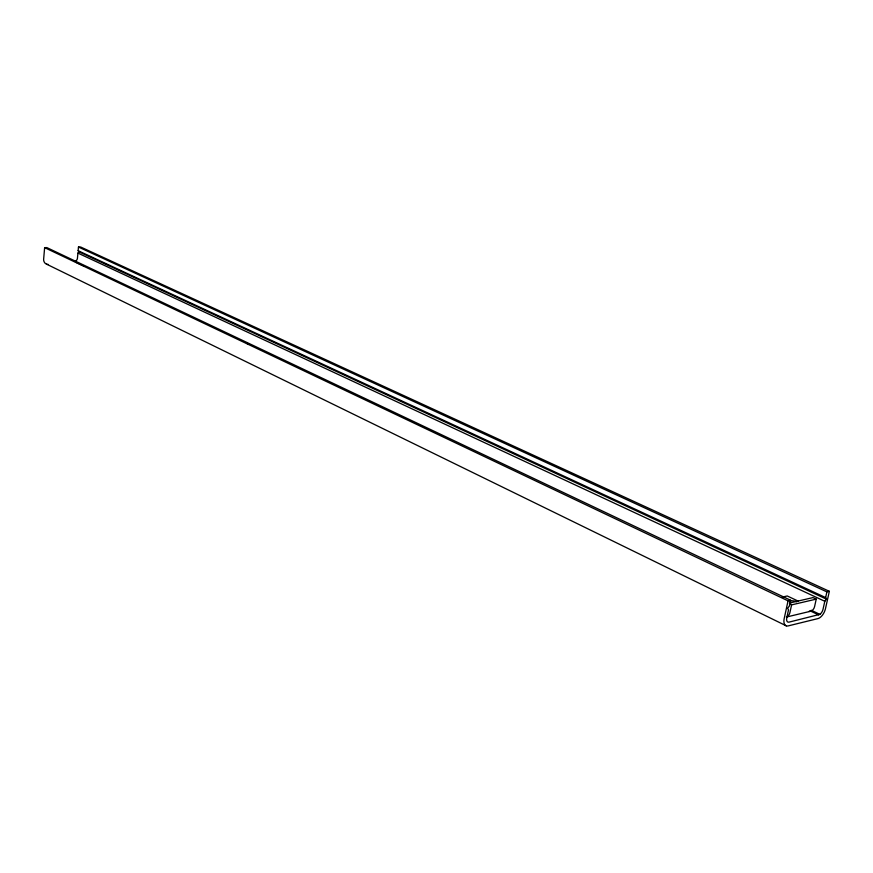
<?xml version="1.0" encoding="UTF-8"?>
<svg xmlns="http://www.w3.org/2000/svg" width="873" height="873" viewBox="0 0 873 873"><rect width="100%" height="100%" fill="white"/><g stroke="black" fill="none" stroke-linecap="round" stroke-linejoin="round"><path stroke-width="1.31" d="M790.6 600.253L788.046 600.842L784.205 618.531A9.559 5.162 -64.4 0 0 784.052 622.744L784.205 623.3A7.18 3.874 -64.3 0 0 785.198 625.101L785.525 625.439A9.559 5.162 -64.4 0 0 788.243 625.886L817.859 618.619A9.396 4.987 -64.7 0 0 820.969 616.764L821.471 616.24A7.049 3.732 -64.7 0 0 823.337 613.784L823.763 613.108A9.396 4.987 -64.7 0 0 825.487 608.612L829.35 591.316L80.622 246.994L78.472 247.037L78.133 250.704L825.64 597.579L826.447 599.151L824.81 601.29L823.043 609.201A5.369 2.848 -64.7 0 1 819.867 614.352L789.061 622.122A5.467 2.946 -64.4 0 1 786.759 617.92L788.515 609.856L787.642 608.263L789.334 606.069L790.6 600.253L46.836 247.594L44.632 247.637L43.661 258.943A5.773 4.987 -63.9 0 0 44.097 261.747L44.327 262.14A4.332 3.743 -63.8 0 0 45.461 263.493L45.8 263.766A5.773 4.987 -63.9 0 0 48.299 264.454M826.447 599.151L79.105 251.882L77.915 253.094L77.446 258.19A3.263 2.794 -64.8 0 1 75.296 261.223L74.292 261.431M808.758 611.471A8.184 6.493 70.3 0 0 814.596 606.549L816.233 599.118L791.593 604.88L789.956 612.41A8.293 6.493 71 0 1 786.366 617.036M825.64 597.579L826.906 591.872L829.35 591.316M786.562 617.015L809.904 611.416M789.607 603.014L812.959 597.59L816.233 599.118M782.088 597.143L787.25 595.975L798.162 601.104M78.472 247.037L826.906 591.872M77.915 253.094L824.81 601.29M811.246 610.271L819.867 614.352M75.525 262.02L84.135 266.112M246.546 343.231L249.012 344.399M810.068 610.827L818.678 614.919M44.632 247.637L788.046 600.842M789.41 603.832L791.593 604.88M46.575 264.159L786.322 625.854M78.133 250.704L79.105 251.882M791.189 602.708A4.147 1.342 13.3 0 1 791.2 600.842A4.147 1.342 13.3 0 1 796.645 601.824"/></g></svg>
